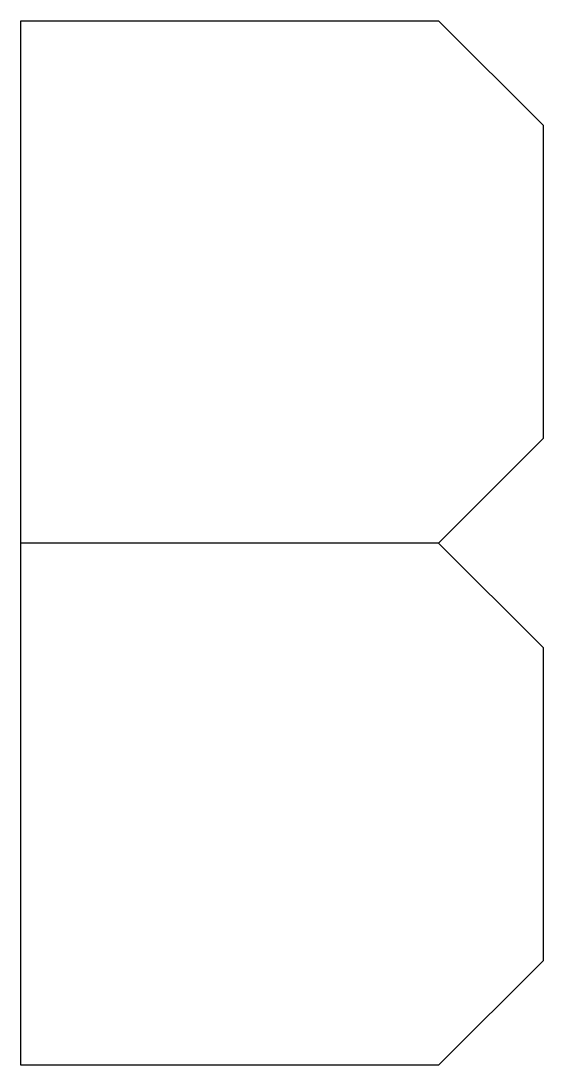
# Model space of a CAD drawing. Header units: millimetres. Extents: x 2.5 to 7.5, y 0 to 10.
import ezdxf

# ---------------------------------------------------------------- set-up
doc = ezdxf.new("R2010")
doc.units = ezdxf.units.MM
doc.layers.get('0').update_dxf_attribs({"linetype": 'CONTINUOUS'})

msp = doc.modelspace()

# ---------------------------------------------------------------- linework, layer by layer
msp.add_line((6.5, 5), (2.5, 5))
msp.add_lwpolyline([(2.5, 0), (2.5, 10), (6.5, 10), (7.5, 9), (7.5, 6), (6.5, 5), (7.5, 4), (7.5, 1), (6.5, 0)], close=True)

doc.saveas('drawing.dxf')
